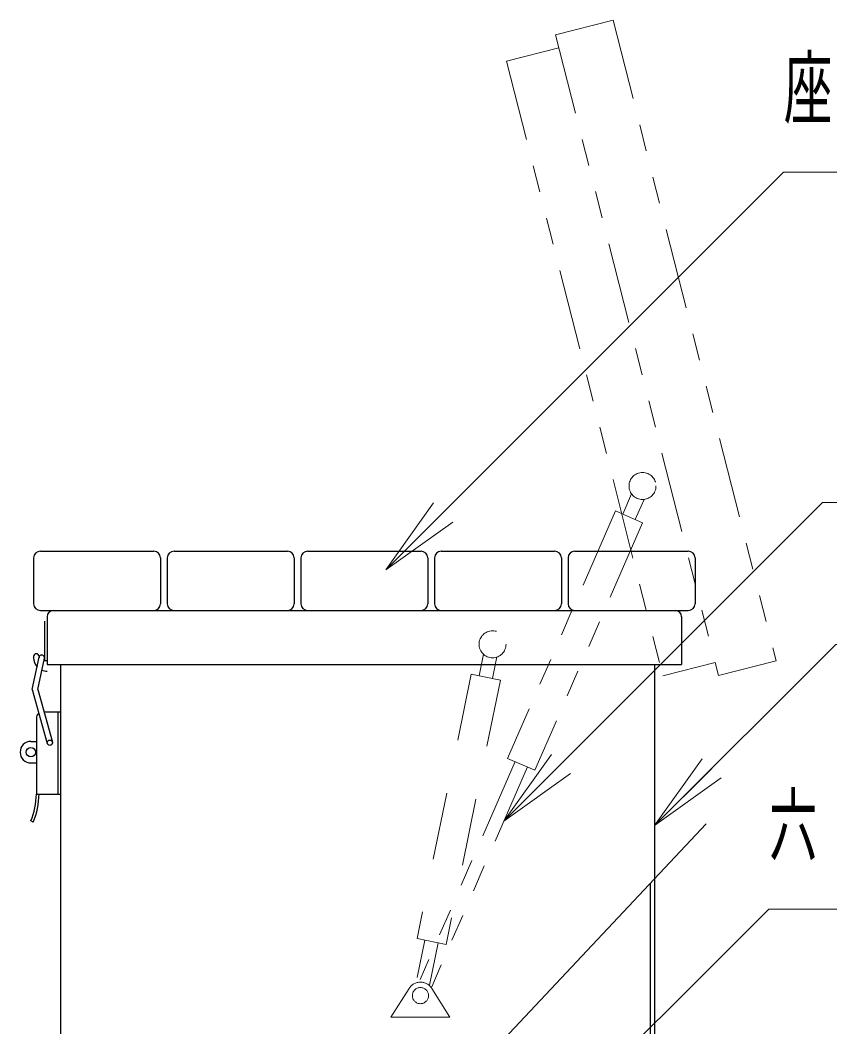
# Model space of a CAD drawing. Units: millimetres on the paper, scale 1:20. Extents: x -365 to 0, y 0 to 257.
# Drawn here: x -112.72 to -82.72, y 109.16 to 146.47 of the extents above; entities that cross this region are included whole.
import ezdxf

# ---------------------------------------------------------------- set-up
doc = ezdxf.new("R2010")
doc.units = ezdxf.units.MM
for name, pattern in [('USER1', [4.5, 2.5, -2]), ('USER2', [6, 3, -1, 1, -1]), ('USER3', [8, 3, -1, 1, -1, 1, -1])]:
    doc.linetypes.add(name, pattern=pattern)
doc.layers.add('LY_1', color=7, linetype='Continuous', lineweight=25)
doc.styles.add('ＭＳ ゴシック', font='')
doc.styles.get('ＭＳ ゴシック').set_extended_font_data('MS Gothic')

msp = doc.modelspace()

# ---------------------------------------------------------------- linework, layer by layer
at = {"layer": 'LY_1', "linetype": 'USER3', "lineweight": 13}
for p, q in [((-90.756, 146.468), (-92.888, 145.926)), ((-90.756, 146.468), (-84.715, 122.725)), ((-92.888, 145.926), (-86.847, 122.182)), ((-92.765, 145.441), (-94.703, 144.948)), ((-94.703, 144.948), (-88.908, 122.174)), ((-90.067, 128.907), (-90.394, 128.158)), ((-89.609, 128.708), (-89.935, 127.958)), ((-90.669, 128.278), (-94.662, 119.11)), ((-89.66, 127.839), (-90.669, 128.278)), ((-89.66, 127.839), (-93.653, 118.671)), ((-86.97, 122.667), (-88.908, 122.174)), ((-84.715, 122.725), (-86.847, 122.182)), ((-93.653, 118.671), (-94.662, 119.11)), ((-94.387, 118.99), (-97.904, 110.916)), ((-93.928, 118.79), (-97.475, 110.647))]:
    msp.add_line(p, q, dxfattribs=at)
at = {"layer": 'LY_1', "lineweight": 13}
for p, q in [((-99.171, 126.1), (-97.404, 128.575)), ((-99.171, 126.1), (-97.05, 128.221)), ((-96.696, 127.867), (-99.171, 126.1)), ((-94.802, 116.785), (-93.034, 119.259)), ((-89.22, 116.616), (-87.452, 119.091)), ((-94.802, 116.785), (-92.681, 118.906)), ((-89.22, 116.616), (-87.099, 118.737)), ((-92.327, 118.552), (-94.802, 116.785)), ((-86.745, 118.384), (-89.22, 116.616))]:
    msp.add_line(p, q, dxfattribs=at)
at = {"layer": 'LY_1'}
for p, q in [((-112.22, 126.539), (-112.22, 124.839)), ((-111.97, 126.789), (-107.77, 126.789)), ((-107.52, 126.539), (-107.52, 124.839)), ((-107.27, 126.539), (-107.27, 124.839)), ((-107.02, 126.789), (-102.82, 126.789)), ((-102.57, 126.539), (-102.57, 124.839)), ((-102.32, 126.539), (-102.32, 124.839)), ((-102.07, 126.789), (-97.87, 126.789)), ((-97.62, 126.539), (-97.62, 124.839)), ((-97.37, 126.539), (-97.37, 124.839)), ((-97.12, 126.789), (-92.92, 126.789)), ((-92.67, 126.539), (-92.67, 124.839)), ((-92.42, 126.539), (-92.42, 124.839)), ((-92.17, 126.789), (-87.97, 126.789)), ((-87.72, 126.539), (-87.72, 124.839)), ((-111.97, 124.589), (-87.97, 124.589)), ((-111.72, 124.359), (-111.72, 122.589)), ((-88.22, 124.359), (-88.22, 122.589)), ((-111.82, 124.189), (-111.82, 122.739)), ((-112.27, 121.66), (-112.018, 122.859)), ((-112.22, 122.889), (-112.22, 122.839)), ((-112.064, 121.667), (-111.822, 122.818)), ((-112.02, 122.889), (-112.02, 122.839)), ((-111.839, 122.739), (-111.72, 122.739)), ((-111.72, 122.589), (-88.22, 122.589)), ((-111.22, 122.589), (-111.22, 104.789)), ((-89.22, 122.589), (-89.22, 104.789)), ((-112.27, 121.66), (-111.717, 119.662)), ((-112.064, 121.667), (-111.524, 119.715)), ((-112.12, 120.589), (-112.12, 117.789)), ((-111.835, 120.839), (-111.22, 120.839)), ((-111.32, 120.839), (-111.32, 117.789)), ((-112.32, 119.739), (-112.12, 119.739)), ((-112.32, 118.939), (-112.12, 118.939)), ((-112.12, 117.789), (-111.22, 117.789)), ((-112.237, 116.749), (-112.329, 116.789)), ((-98.928, 104.32), (-87.308, 116.689)), ((-89.38, 114.484), (-89.38, 104.949))]:
    msp.add_line(p, q, dxfattribs=at)
at = {"layer": 'LY_1', "linetype": 'USER1', "lineweight": 13}
for p, q in [((-95.551, 122.973), (-95.715, 122.173)), ((-95.061, 122.872), (-95.225, 122.072)), ((-96.008, 122.233), (-98.018, 112.437)), ((-94.931, 122.012), (-96.94, 112.216)), ((-94.931, 122.012), (-96.008, 122.233)), ((-96.941, 112.216), (-98.018, 112.437)), ((-97.724, 112.377), (-98.01, 110.984)), ((-97.234, 112.276), (-97.558, 110.699)), ((-98.986, 109.518), (-98.314, 110.584)), ((-96.797, 109.518), (-97.468, 110.584)), ((-98.986, 109.518), (-96.797, 109.518))]:
    msp.add_line(p, q, dxfattribs=at)
at = {"layer": 'LY_1', "lineweight": 13}
for points in [[(-99.171, 126.1), (-84.443, 140.828), (-45.431, 140.828)], [(-94.802, 116.785), (-82.993, 128.594), (-64.871, 128.594)], [(-89.22, 116.616), (-82.504, 123.332), (-49.487, 123.332)], [(-93.129, 105.375), (-84.985, 113.519), (-33.977, 113.519)]]:
    msp.add_lwpolyline(points, dxfattribs=at)
at = {"layer": 'LY_1', "linetype": 'USER3', "lineweight": 13}
msp.add_circle((-89.665, 129.204), 0.5, dxfattribs=at)
at = {"layer": 'LY_1', "linetype": 'USER1', "lineweight": 13}
msp.add_circle((-95.22, 123.339), 0.5, dxfattribs=at)
at = {"layer": 'LY_1'}
for centre, radius in [((-111.62, 119.689), 0.1), ((-112.32, 119.339), 0.175)]:
    msp.add_circle(centre, radius, dxfattribs=at)
at = {"layer": 'LY_1', "linetype": 'USER2', "lineweight": 13}
msp.add_circle((-97.891, 110.318), 0.3, dxfattribs=at)
at = {"layer": 'LY_1'}
for centre, radius, start, end in [((-111.97, 126.539), 0.25, 90, 180), ((-107.77, 126.539), 0.25, 0, 90), ((-107.02, 126.539), 0.25, 90, 180), ((-102.82, 126.539), 0.25, 0, 90), ((-102.07, 126.539), 0.25, 90, 180), ((-97.87, 126.539), 0.25, 0, 90), ((-97.12, 126.539), 0.25, 90, 180), ((-92.92, 126.539), 0.25, 0, 90), ((-92.17, 126.539), 0.25, 90, 180), ((-87.97, 126.539), 0.25, 0, 90), ((-111.97, 124.839), 0.25, 180, 270), ((-107.77, 124.839), 0.25, 270, 0), ((-107.02, 124.839), 0.25, 180, 270), ((-102.82, 124.839), 0.25, 270, 0), ((-102.07, 124.839), 0.25, 180, 270), ((-97.87, 124.839), 0.25, 270, 0), ((-97.12, 124.839), 0.25, 180, 270), ((-92.92, 124.839), 0.25, 270, 0), ((-92.17, 124.839), 0.25, 180, 270), ((-87.97, 124.839), 0.25, 270, 0), ((-111.49, 124.359), 0.23, 90, 180), ((-88.45, 124.359), 0.23, 0, 90), ((-112.12, 122.889), 0.1, 0, 180), ((-111.72, 122.839), 0.5, 180, 221.8636), ((-111.92, 122.839), 0.1, 348.1226, 168.1226), ((-111.72, 122.839), 0.5, 247.086, 270), ((-111.87, 120.589), 0.25, 128.9006, 180), ((-112.32, 119.339), 0.4, 90, 270), ((-114.62, 117.789), 2.5, 336.4218, 0), ((-114.62, 117.789), 2.6, 336.4218, 0)]:
    msp.add_arc(centre, radius, start, end, dxfattribs=at)
at = {"layer": 'LY_1', "linetype": 'USER1', "lineweight": 13}
msp.add_arc((-97.891, 110.318), 0.5, 32.1907, 147.8093, dxfattribs=at)

# ---------------------------------------------------------------- texts
at = {"layer": 'LY_1', "char_height": 2.199, "attachment_point": 4, "style": 'ＭＳ ゴシック'}
for s, insert in [('\\T1.64;\\W0.6;座板：合成木材\u3000９４×４４', (-84.431, 143.828)), ('\\T1.64;\\W0.6;六角ボルト\u3000Ｍ１２×２５Ｌ\u3000ＳＵＳ', (-84.977, 116.519))]:
    msp.add_mtext(s, dxfattribs=dict(at, insert=insert))

doc.saveas('drawing.dxf')
